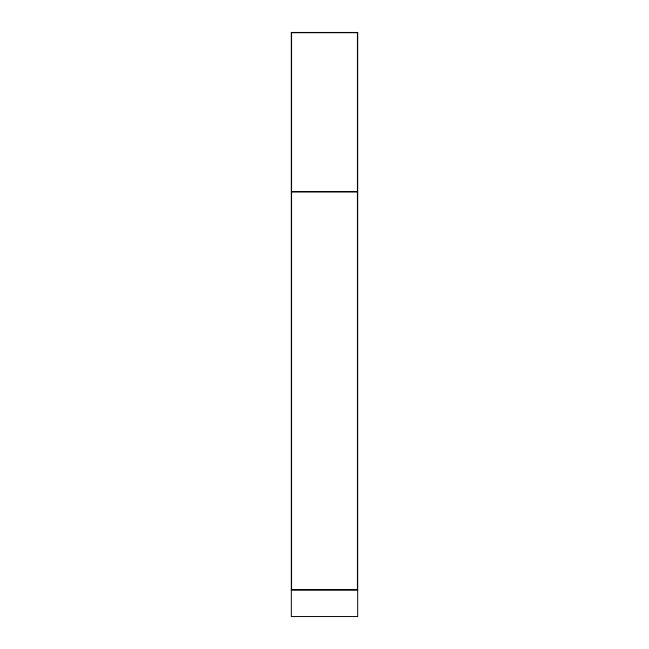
<?xml version="1.0" encoding="UTF-8"?>
<svg xmlns="http://www.w3.org/2000/svg" width="649" height="649" viewBox="0 0 649 649"><rect width="100%" height="100%" fill="white"/><g stroke="black" fill="none" stroke-linecap="round" stroke-linejoin="round"><path stroke-width="0.97" d="M291.312 589.998L357.688 589.998M357.688 32.45L291.312 32.45L291.312 616.55L357.688 616.55L357.688 32.45M357.421 32.718L291.579 32.718L291.579 191.487L357.421 191.487L357.421 32.718M357.421 192.015L291.579 192.015L291.579 589.738L357.421 589.738L357.421 192.015"/></g></svg>
